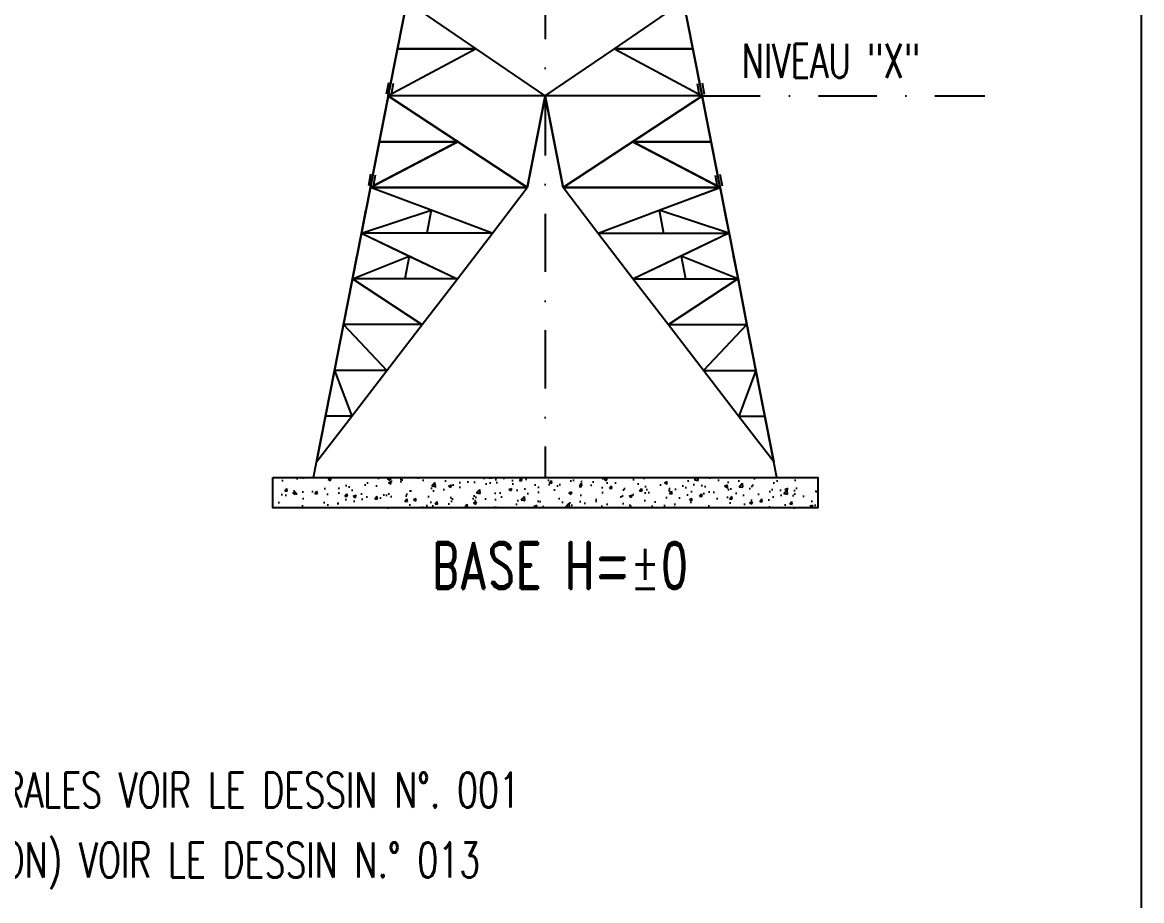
# Model space of a CAD drawing. Extents: x 512494 to 528714, y -34108 to -22628.
# Drawn here: x 526791 to 528714, y -31104 to -29595 of the extents above; entities that cross this region are included whole.
import ezdxf

# ---------------------------------------------------------------- set-up
doc = ezdxf.new("R2010")
doc.units = 0
doc.header["$LTSCALE"] = 200
doc.header["$MEASUREMENT"] = 0
doc.linetypes.add('DASHDOT', pattern=[1, 0.5, -0.25, 0, -0.25])
for name, color, linetype in [('LM', 7, 'CONTINUOUS'), ('LS', 7, 'CONTINUOUS'), ('MZ', 6, 'DASHDOT'), ('QT_MPR', 7, 'CONTINUOUS')]:
    doc.layers.add(name, color=color, linetype=linetype)
doc.styles.add('RD', font='ROMAND8.SHX', dxfattribs={"width": 0.7})
doc.styles.add('RS', font='ROMANS8.shx', dxfattribs={"width": 0.7})

msp = doc.modelspace()

# ---------------------------------------------------------------- hatches: boundary and pattern name
at = {"layer": 'LS'}
h = msp.add_hatch(dxfattribs=at)
h.set_pattern_fill('AR-CONC', color=3, scale=7.200107, style=0)
h.set_pattern_definition([(50, (504704.453, -34928.81), (51.6435, -4.51822), [5.40008, -59.40088]), (355, (504704.453, -34928.81), (-9.99024, 54.15864), [4.32006, -47.5207]), (100.4514, (504708.757, -34929.185), (41.65329, 49.64038), [4.58936, -50.48298]), (46.1842, (504704.45, -34914.41), (76.8425, -11.91755), [8.10012, -89.10132]), (96.6356, (504710.86, -34915.4), (67.29671, 70.13753), [6.88404, -75.72446]), (351.1842, (504704.45, -34914.41), (67.29666, 70.13758), [6.4801, -71.28106]), (21, (504711.653, -34918.01), (42.977945, -28.98899), [5.40008, -59.40088]), (326, (504711.653, -34918.01), (17.51896, 52.21158), [4.32006, -47.5207]), (71.4514, (504715.235, -34920.424), (60.49693, 23.22254), [4.58936, -50.48298]), (37.5, (504704.453, -34928.809), (0.875523, 23.968713), [0, -46.944696, 0, -48.240715, 0, -47.700707]), (7.5, (504704.453, -34928.81), (18.941288, 28.398064), [0, -27.504408, 0, -45.86468, 0, -18.18027]), (327.5, (504688.397, -34928.809), (38.435785, -1.623975), [0, -18.000267, 0, -56.160833, 0, -74.521105]), (317.5, (504681.197, -34928.81), (41.990027, 7.207666), [0, -23.400347, 0, -37.296553, 0, -52.920785])])
h.paths.add_polyline_path([(528157.697, -30376.712), (527220.903, -30376.712), (527220.903, -30429.194), (528157.697, -30429.194)])

# ---------------------------------------------------------------- linework, layer by layer
at = {"layer": 'LS', "color": 6, "ltscale": 0.01}
for p, q in [((527435.527, -29640.025), (527451.456, -29558.805)), ((527435.527, -29640.025), (527451.456, -29558.805)), ((527451.456, -29558.805), (527435.527, -29640.025)), ((527451.456, -29558.805), (527435.527, -29640.025)), ((527570.352, -29640.025), (527451.456, -29558.805)), ((527570.352, -29640.025), (527451.456, -29558.805)), ((527808.248, -29640.025), (527927.144, -29558.805)), ((527808.248, -29640.025), (527927.144, -29558.805)), ((527943.073, -29640.025), (527927.144, -29558.805)), ((527943.073, -29640.025), (527927.144, -29558.805)), ((527927.144, -29558.805), (527943.073, -29640.025)), ((527927.144, -29558.805), (527943.073, -29640.025)), ((527570.352, -29640.025), (527419.597, -29721.245)), ((527570.352, -29640.025), (527419.597, -29721.245)), ((527435.527, -29640.025), (527419.597, -29721.245)), ((527435.527, -29640.025), (527419.597, -29721.245)), ((527419.597, -29721.245), (527435.527, -29640.025)), ((527419.597, -29721.245), (527435.527, -29640.025)), ((527435.527, -29640.025), (527419.597, -29721.245)), ((527435.527, -29640.025), (527419.597, -29721.245)), ((527435.527, -29640.025), (527570.352, -29640.025)), ((527570.352, -29640.025), (527435.527, -29640.025)), ((527689.3, -29721.245), (527570.352, -29640.025)), ((527689.3, -29721.245), (527570.352, -29640.025)), ((527689.3, -29721.245), (527808.248, -29640.025)), ((527689.3, -29721.245), (527808.248, -29640.025)), ((527808.248, -29640.025), (527943.073, -29640.025)), ((527943.073, -29640.025), (527808.248, -29640.025)), ((527808.248, -29640.025), (527959.003, -29721.245)), ((527808.248, -29640.025), (527959.003, -29721.245)), ((527943.073, -29640.025), (527959.003, -29721.245)), ((527943.073, -29640.025), (527959.003, -29721.245)), ((527959.003, -29721.245), (527943.073, -29640.025)), ((527959.003, -29721.245), (527943.073, -29640.025)), ((527943.073, -29640.025), (527959.003, -29721.245)), ((527943.073, -29640.025), (527959.003, -29721.245)), ((527419.693, -29698.491), (527416.184, -29718.172)), ((527419.693, -29698.491), (527416.184, -29718.172)), ((527427.947, -29699.963), (527424.437, -29719.643)), ((527427.947, -29699.963), (527424.437, -29719.643)), ((527950.653, -29699.963), (527954.163, -29719.643)), ((527950.653, -29699.963), (527954.163, -29719.643)), ((527958.907, -29698.491), (527962.416, -29718.172)), ((527958.907, -29698.491), (527962.416, -29718.172)), ((527689.3, -29721.245), (527419.597, -29721.245)), ((527959.003, -29721.245), (527689.3, -29721.245)), ((527373.38, -29957.045), (527388.786, -29878.445)), ((527388.786, -29878.445), (527373.38, -29957.045)), ((527388.786, -29878.445), (527373.38, -29957.045)), ((527373.38, -29957.045), (527388.786, -29878.445)), ((527388.786, -29878.445), (527381.083, -29917.745)), ((527388.786, -29878.445), (527381.083, -29917.745)), ((527388.786, -29878.445), (527658.489, -29878.445)), ((527658.489, -29878.445), (527388.786, -29878.445)), ((527658.489, -29878.445), (527388.786, -29878.445)), ((527658.489, -29878.445), (527388.786, -29878.445)), ((527493.541, -29917.731), (527388.835, -29878.427)), ((527493.541, -29917.731), (527388.884, -29878.445)), ((527598.962, -29957.045), (527658.489, -29878.445)), ((527598.962, -29957.045), (527658.489, -29878.445)), ((527720.111, -29878.445), (527989.814, -29878.445)), ((527720.111, -29878.445), (527989.814, -29878.445)), ((527720.111, -29878.445), (527989.814, -29878.445)), ((527779.638, -29957.045), (527720.111, -29878.445)), ((527989.814, -29878.445), (527720.111, -29878.445)), ((527779.638, -29957.045), (527720.111, -29878.445)), ((527885.059, -29917.731), (527989.765, -29878.427)), ((527885.059, -29917.731), (527989.716, -29878.445)), ((528005.22, -29957.045), (527989.814, -29878.445)), ((527989.814, -29878.445), (528005.22, -29957.045)), ((527989.814, -29878.445), (527997.517, -29917.745)), ((527989.814, -29878.445), (528005.22, -29957.045)), ((527989.814, -29878.445), (527997.517, -29917.745)), ((528005.22, -29957.045), (527989.814, -29878.445)), ((527373.38, -29957.045), (527381.083, -29917.745)), ((527381.083, -29917.745), (527373.38, -29957.045)), ((527373.38, -29957.045), (527381.083, -29917.745)), ((527381.083, -29917.745), (527373.38, -29957.045)), ((527381.083, -29917.745), (527373.38, -29957.045)), ((527381.083, -29917.745), (527373.38, -29957.045)), ((527373.484, -29957.016), (527493.541, -29917.731)), ((527373.484, -29957.016), (527493.541, -29917.731)), ((527493.541, -29917.731), (527485.789, -29957.016)), ((527493.541, -29917.731), (527485.789, -29957.016)), ((527598.146, -29957.016), (527493.541, -29917.731)), ((527598.146, -29957.016), (527493.541, -29917.731)), ((527780.454, -29957.016), (527885.059, -29917.731)), ((527780.454, -29957.016), (527885.059, -29917.731)), ((528005.116, -29957.016), (527885.059, -29917.731)), ((527885.059, -29917.731), (527892.811, -29957.016)), ((528005.116, -29957.016), (527885.059, -29917.731)), ((527885.059, -29917.731), (527892.811, -29957.016)), ((528005.22, -29957.045), (527997.517, -29917.745)), ((527997.517, -29917.745), (528005.22, -29957.045)), ((528005.22, -29957.045), (527997.517, -29917.745)), ((527997.517, -29917.745), (528005.22, -29957.045)), ((527997.517, -29917.745), (528005.22, -29957.045)), ((527997.517, -29917.745), (528005.22, -29957.045)), ((528005.22, -29957.045), (527997.517, -29917.745)), ((527997.517, -29917.745), (528005.22, -29957.045)), ((528005.22, -29957.045), (527997.517, -29917.745)), ((527997.517, -29917.745), (528005.22, -29957.045)), ((527997.517, -29917.745), (528005.22, -29957.045)), ((527997.517, -29917.745), (528005.22, -29957.045)), ((527357.922, -30035.645), (527373.38, -29957.045)), ((527373.38, -29957.045), (527357.922, -30035.645)), ((527373.38, -29957.045), (527357.922, -30035.645)), ((527357.922, -30035.645), (527373.38, -29957.045)), ((527373.38, -29957.045), (527365.678, -29996.345)), ((527373.38, -29957.045), (527365.678, -29996.345)), ((527373.484, -29957.016), (527537.803, -30035.588)), ((527373.484, -29957.016), (527537.803, -30035.588)), ((527485.789, -29957.016), (527373.484, -29957.016)), ((527373.484, -29957.016), (527455.617, -29996.302)), ((527485.789, -29957.016), (527373.484, -29957.016)), ((527373.484, -29957.016), (527455.617, -29996.302)), ((527598.146, -29957.016), (527485.789, -29957.016)), ((527598.146, -29957.016), (527485.789, -29957.016)), ((527538.44, -30035.645), (527598.962, -29957.045)), ((527538.44, -30035.645), (527598.962, -29957.045)), ((527840.16, -30035.645), (527779.638, -29957.045)), ((527840.16, -30035.645), (527779.638, -29957.045)), ((527840.16, -30035.645), (527779.638, -29957.045)), ((527840.16, -30035.645), (527779.638, -29957.045)), ((527780.454, -29957.016), (527892.811, -29957.016)), ((527780.454, -29957.016), (527892.811, -29957.016)), ((528005.116, -29957.016), (527840.797, -30035.588)), ((528005.116, -29957.016), (527840.797, -30035.588)), ((527892.811, -29957.016), (528005.116, -29957.016)), ((527892.811, -29957.016), (528005.116, -29957.016)), ((528005.116, -29957.016), (527922.983, -29996.302)), ((528005.116, -29957.016), (527922.983, -29996.302)), ((528020.678, -30035.645), (528005.22, -29957.045)), ((528005.22, -29957.045), (528020.678, -30035.645)), ((528005.22, -29957.045), (528012.922, -29996.345)), ((528005.22, -29957.045), (528020.678, -30035.645)), ((528005.22, -29957.045), (528012.922, -29996.345)), ((528020.678, -30035.645), (528005.22, -29957.045)), ((528020.678, -30035.645), (528005.22, -29957.045)), ((528005.22, -29957.045), (528020.678, -30035.645)), ((528005.22, -29957.045), (528012.922, -29996.345)), ((528005.22, -29957.045), (528020.678, -30035.645)), ((528005.22, -29957.045), (528012.922, -29996.345)), ((528020.678, -30035.645), (528005.22, -29957.045)), ((527357.922, -30035.645), (527365.678, -29996.345)), ((527365.678, -29996.345), (527357.922, -30035.645)), ((527357.922, -30035.645), (527365.678, -29996.345)), ((527365.678, -29996.345), (527357.922, -30035.645)), ((527365.678, -29996.345), (527357.922, -30035.645)), ((527365.678, -29996.345), (527357.922, -30035.645)), ((527358.084, -30035.588), (527455.617, -29996.302)), ((527358.084, -30035.588), (527455.617, -29996.302)), ((527455.617, -29996.302), (527447.917, -30035.588)), ((527455.617, -29996.302), (527447.917, -30035.588)), ((527455.617, -29996.302), (527537.803, -30035.588)), ((527455.617, -29996.302), (527537.803, -30035.588)), ((527922.983, -29996.302), (527840.797, -30035.588)), ((527922.983, -29996.302), (527840.797, -30035.588)), ((528020.516, -30035.588), (527922.983, -29996.302)), ((527922.983, -29996.302), (527930.683, -30035.588)), ((528020.516, -30035.588), (527922.983, -29996.302)), ((527922.983, -29996.302), (527930.683, -30035.588)), ((528020.678, -30035.645), (528012.922, -29996.345)), ((528012.922, -29996.345), (528020.678, -30035.645)), ((528020.678, -30035.645), (528012.922, -29996.345)), ((528012.922, -29996.345), (528020.678, -30035.645)), ((528012.922, -29996.345), (528020.678, -30035.645)), ((528012.922, -29996.345), (528020.678, -30035.645)), ((528020.678, -30035.645), (528012.922, -29996.345)), ((528012.922, -29996.345), (528020.678, -30035.645)), ((528020.678, -30035.645), (528012.922, -29996.345)), ((528012.922, -29996.345), (528020.678, -30035.645)), ((528012.922, -29996.345), (528020.678, -30035.645)), ((528012.922, -29996.345), (528020.678, -30035.645)), ((527357.922, -30035.645), (527342.517, -30114.245)), ((527357.922, -30035.645), (527342.517, -30114.245)), ((527342.517, -30114.245), (527357.922, -30035.645)), ((527357.922, -30035.645), (527342.517, -30114.245)), ((527357.922, -30035.645), (527342.517, -30114.245)), ((527342.517, -30114.245), (527357.922, -30035.645)), ((527477.46, -30114.159), (527358.084, -30035.588)), ((527358.084, -30035.588), (527477.46, -30114.159)), ((527477.46, -30114.159), (527358.084, -30035.588)), ((527358.084, -30035.588), (527477.46, -30114.159)), ((527447.917, -30035.588), (527358.084, -30035.588)), ((527447.917, -30035.588), (527358.084, -30035.588)), ((527537.803, -30035.588), (527447.917, -30035.588)), ((527537.803, -30035.588), (527447.917, -30035.588)), ((527477.918, -30114.245), (527538.44, -30035.645)), ((527477.918, -30114.245), (527538.44, -30035.645)), ((527900.682, -30114.245), (527840.16, -30035.645)), ((527900.682, -30114.245), (527840.16, -30035.645)), ((527900.682, -30114.245), (527840.16, -30035.645)), ((527900.682, -30114.245), (527840.16, -30035.645)), ((527840.797, -30035.588), (527930.683, -30035.588)), ((527840.797, -30035.588), (527930.683, -30035.588)), ((527901.14, -30114.159), (528020.516, -30035.588)), ((528020.516, -30035.588), (527901.14, -30114.159)), ((527901.14, -30114.159), (528020.516, -30035.588)), ((528020.516, -30035.588), (527901.14, -30114.159)), ((527930.683, -30035.588), (528020.516, -30035.588)), ((527930.683, -30035.588), (528020.516, -30035.588)), ((528020.678, -30035.645), (528036.083, -30114.245)), ((528020.678, -30035.645), (528036.083, -30114.245)), ((528036.083, -30114.245), (528020.678, -30035.645)), ((528020.678, -30035.645), (528036.083, -30114.245)), ((528020.678, -30035.645), (528036.083, -30114.245)), ((528036.083, -30114.245), (528020.678, -30035.645)), ((528020.678, -30035.645), (528036.083, -30114.245)), ((528020.678, -30035.645), (528036.083, -30114.245)), ((528036.083, -30114.245), (528020.678, -30035.645)), ((528020.678, -30035.645), (528036.083, -30114.245)), ((528020.678, -30035.645), (528036.083, -30114.245)), ((528036.083, -30114.245), (528020.678, -30035.645)), ((527342.517, -30114.245), (527327.111, -30192.845)), ((527342.517, -30114.245), (527327.111, -30192.845)), ((527327.111, -30192.845), (527342.517, -30114.245)), ((527342.517, -30114.245), (527327.111, -30192.845)), ((527342.517, -30114.245), (527327.111, -30192.845)), ((527327.111, -30192.845), (527342.517, -30114.245)), ((527477.46, -30114.159), (527342.684, -30114.159)), ((527342.684, -30114.159), (527417.117, -30192.731)), ((527342.684, -30114.159), (527417.117, -30192.731)), ((527477.46, -30114.159), (527342.684, -30114.159)), ((527342.684, -30114.159), (527417.117, -30192.731)), ((527342.684, -30114.159), (527417.117, -30192.731)), ((527417.344, -30192.845), (527477.918, -30114.245)), ((527417.344, -30192.845), (527477.918, -30114.245)), ((527961.256, -30192.845), (527900.682, -30114.245)), ((527961.256, -30192.845), (527900.682, -30114.245)), ((527961.256, -30192.845), (527900.682, -30114.245)), ((527961.256, -30192.845), (527900.682, -30114.245)), ((527901.14, -30114.159), (528035.916, -30114.159)), ((527901.14, -30114.159), (528035.916, -30114.159)), ((528035.916, -30114.159), (527961.483, -30192.731)), ((528035.916, -30114.159), (527961.483, -30192.731)), ((528035.916, -30114.159), (527961.483, -30192.731)), ((528035.916, -30114.159), (527961.483, -30192.731)), ((528036.083, -30114.245), (528051.489, -30192.845)), ((528036.083, -30114.245), (528051.489, -30192.845)), ((528051.489, -30192.845), (528036.083, -30114.245)), ((528036.083, -30114.245), (528051.489, -30192.845)), ((528036.083, -30114.245), (528051.489, -30192.845)), ((528051.489, -30192.845), (528036.083, -30114.245)), ((528036.083, -30114.245), (528051.489, -30192.845)), ((528036.083, -30114.245), (528051.489, -30192.845)), ((528051.489, -30192.845), (528036.083, -30114.245)), ((528036.083, -30114.245), (528051.489, -30192.845)), ((528036.083, -30114.245), (528051.489, -30192.845)), ((528051.489, -30192.845), (528036.083, -30114.245)), ((527327.111, -30192.845), (527311.706, -30271.445)), ((527327.111, -30192.845), (527311.706, -30271.445)), ((527311.706, -30271.445), (527327.111, -30192.845)), ((527327.111, -30192.845), (527311.706, -30271.445)), ((527327.111, -30192.845), (527311.706, -30271.445)), ((527311.706, -30271.445), (527327.111, -30192.845)), ((527417.117, -30192.731), (527327.284, -30192.731)), ((527327.284, -30192.731), (527356.774, -30271.302)), ((527327.284, -30192.731), (527356.774, -30271.302)), ((527417.117, -30192.731), (527327.284, -30192.731)), ((527327.284, -30192.731), (527356.774, -30271.302)), ((527327.284, -30192.731), (527356.774, -30271.302)), ((527356.822, -30271.445), (527417.344, -30192.845)), ((527356.822, -30271.445), (527417.344, -30192.845)), ((528021.778, -30271.445), (527961.256, -30192.845)), ((528021.778, -30271.445), (527961.256, -30192.845)), ((528021.778, -30271.445), (527961.256, -30192.845)), ((528021.778, -30271.445), (527961.256, -30192.845)), ((527961.483, -30192.731), (528051.316, -30192.731)), ((527961.483, -30192.731), (528051.316, -30192.731)), ((528051.316, -30192.731), (528021.826, -30271.302)), ((528051.316, -30192.731), (528021.826, -30271.302)), ((528051.316, -30192.731), (528021.826, -30271.302)), ((528051.316, -30192.731), (528021.826, -30271.302)), ((528051.489, -30192.845), (528066.894, -30271.445)), ((528051.489, -30192.845), (528066.894, -30271.445)), ((528066.894, -30271.445), (528051.489, -30192.845)), ((528051.489, -30192.845), (528066.894, -30271.445)), ((528051.489, -30192.845), (528066.894, -30271.445)), ((528087.527, -30376.712), (528051.489, -30192.845)), ((528051.489, -30192.845), (528066.894, -30271.445)), ((528051.489, -30192.845), (528066.894, -30271.445)), ((528066.894, -30271.445), (528051.489, -30192.845)), ((528051.489, -30192.845), (528066.894, -30271.445)), ((528051.489, -30192.845), (528066.894, -30271.445)), ((528066.894, -30271.445), (528051.489, -30192.845)), ((527291.073, -30376.712), (527311.706, -30271.445)), ((527296.3, -30350.045), (527356.822, -30271.445)), ((527296.3, -30350.045), (527356.822, -30271.445)), ((527296.3, -30350.045), (527311.706, -30271.445)), ((527311.706, -30271.445), (527296.3, -30350.045)), ((527311.706, -30271.445), (527296.3, -30350.045)), ((527356.774, -30271.302), (527311.831, -30271.302)), ((527356.774, -30271.302), (527311.831, -30271.302)), ((527356.774, -30271.302), (527311.831, -30271.302)), ((527356.774, -30271.302), (527311.831, -30271.302)), ((528082.3, -30350.045), (528021.778, -30271.445)), ((528082.3, -30350.045), (528021.778, -30271.445)), ((528021.826, -30271.302), (528066.769, -30271.302)), ((528021.826, -30271.302), (528066.769, -30271.302)), ((528021.826, -30271.302), (528066.769, -30271.302)), ((528021.826, -30271.302), (528066.769, -30271.302)), ((528082.3, -30350.045), (528066.894, -30271.445)), ((528066.894, -30271.445), (528082.3, -30350.045)), ((528066.894, -30271.445), (528082.3, -30350.045)), ((528082.3, -30350.045), (528066.894, -30271.445))]:
    msp.add_line(p, q, dxfattribs=at)
at = {"layer": 'LS', "color": 3, "ltscale": 0.01}
for p, q in [((527388.882, -29855.691), (527385.372, -29875.372)), ((527989.718, -29855.691), (527993.228, -29875.372)), ((527397.136, -29857.163), (527393.626, -29876.843)), ((527981.464, -29857.163), (527984.974, -29876.843))]:
    msp.add_line(p, q, dxfattribs=at)
at = {"layer": 'LS', "color": 8}
msp.add_lwpolyline([(512494.418, -22628.464), (512494.418, -34108.464), (525214.418, -34108.464), (525214.418, -32508.464), (528714.418, -32508.464), (528714.418, -22628.464), (512494.418, -22628.464)], close=True, dxfattribs=at)
at = {"layer": 'LS', "color": 3, "ltscale": 0.01, "const_width": 4}
for points in [[(527419.597, -29721.245), (527388.786, -29878.445)], [(527419.597, -29721.245), (527388.786, -29878.445)], [(527404.192, -29799.845), (527419.597, -29721.245)], [(527419.597, -29721.245), (527404.192, -29799.845)], [(527419.597, -29721.245), (527404.192, -29799.845)], [(527404.192, -29799.845), (527419.597, -29721.245)], [(527539.017, -29799.845), (527419.597, -29721.245)], [(527539.017, -29799.845), (527419.597, -29721.245)], [(527658.489, -29878.445), (527689.3, -29721.245)], [(527658.489, -29878.445), (527689.3, -29721.245)], [(527720.111, -29878.445), (527689.3, -29721.245)], [(527720.111, -29878.445), (527689.3, -29721.245)], [(527839.583, -29799.845), (527959.003, -29721.245)], [(527839.583, -29799.845), (527959.003, -29721.245)], [(527959.003, -29721.245), (527989.814, -29878.445)], [(527959.003, -29721.245), (527989.814, -29878.445)], [(527974.408, -29799.845), (527959.003, -29721.245)], [(527959.003, -29721.245), (527974.408, -29799.845)], [(527959.003, -29721.245), (527974.408, -29799.845)], [(527974.408, -29799.845), (527959.003, -29721.245)], [(527388.786, -29878.445), (527539.017, -29799.845)], [(527388.786, -29878.445), (527539.017, -29799.845)], [(527388.786, -29878.445), (527404.192, -29799.845)], [(527388.786, -29878.445), (527404.192, -29799.845)], [(527388.786, -29878.445), (527404.192, -29799.845)], [(527404.192, -29799.845), (527388.786, -29878.445)], [(527404.192, -29799.845), (527388.786, -29878.445)], [(527388.786, -29878.445), (527404.192, -29799.845)], [(527539.017, -29799.845), (527404.192, -29799.845)], [(527404.192, -29799.845), (527539.017, -29799.845)], [(527658.489, -29878.445), (527539.017, -29799.845)], [(527658.489, -29878.445), (527539.017, -29799.845)], [(527720.111, -29878.445), (527839.583, -29799.845)], [(527720.111, -29878.445), (527839.583, -29799.845)], [(527989.814, -29878.445), (527839.583, -29799.845)], [(527974.408, -29799.845), (527839.583, -29799.845)], [(527989.814, -29878.445), (527839.583, -29799.845)], [(527839.583, -29799.845), (527974.408, -29799.845)], [(527989.814, -29878.445), (527974.408, -29799.845)], [(527989.814, -29878.445), (527974.408, -29799.845)], [(527989.814, -29878.445), (527974.408, -29799.845)], [(527974.408, -29799.845), (527989.814, -29878.445)], [(527974.408, -29799.845), (527989.814, -29878.445)], [(527989.814, -29878.445), (527974.408, -29799.845)]]:
    msp.add_lwpolyline(points, dxfattribs=at)
at = {"layer": 'LS', "color": 3}
msp.add_lwpolyline([(527220.903, -30376.712), (528157.697, -30376.712), (528157.697, -30429.194), (527220.903, -30429.194)], close=True, dxfattribs=at)
at = {"layer": 'MZ'}
for p, q in [((527689.3, -28122.803), (527689.3, -30376.712)), ((527959.003, -29721.245), (528445.184, -29721.245))]:
    msp.add_line(p, q, dxfattribs=at)

# ---------------------------------------------------------------- texts
at = {"layer": 'LM', "color": 0, "style": 'RS', "width": 0.7}
for s, p in [('1- POUR LE PLAN GENERAL ET LES NOTES GENERALES VOIR LE DESSIN N%%D. 001', (525349.057, -30944.15)), ('2- POUR LE 3° TRONCON COMMUN (VUE ELEVATION) VOIR LE DESSIN N.° 013', (525349.057, -31064.15))]:
    msp.add_text(s, height=60, dxfattribs=at).set_placement(p)
at = {"layer": 'LS', "color": 3, "insert": (527714.8, -30528.119), "char_height": 80, "attachment_point": 5, "style": 'RD'}
msp.add_mtext('BASE H=%%P0', dxfattribs=at)
at = {"layer": 'QT_MPR', "color": 7, "style": 'RS', "width": 0.7}
msp.add_text('NIVEAU "X"', height=58.5, dxfattribs=at).set_placement((528026.877, -29690.196))

doc.saveas('drawing.dxf')
